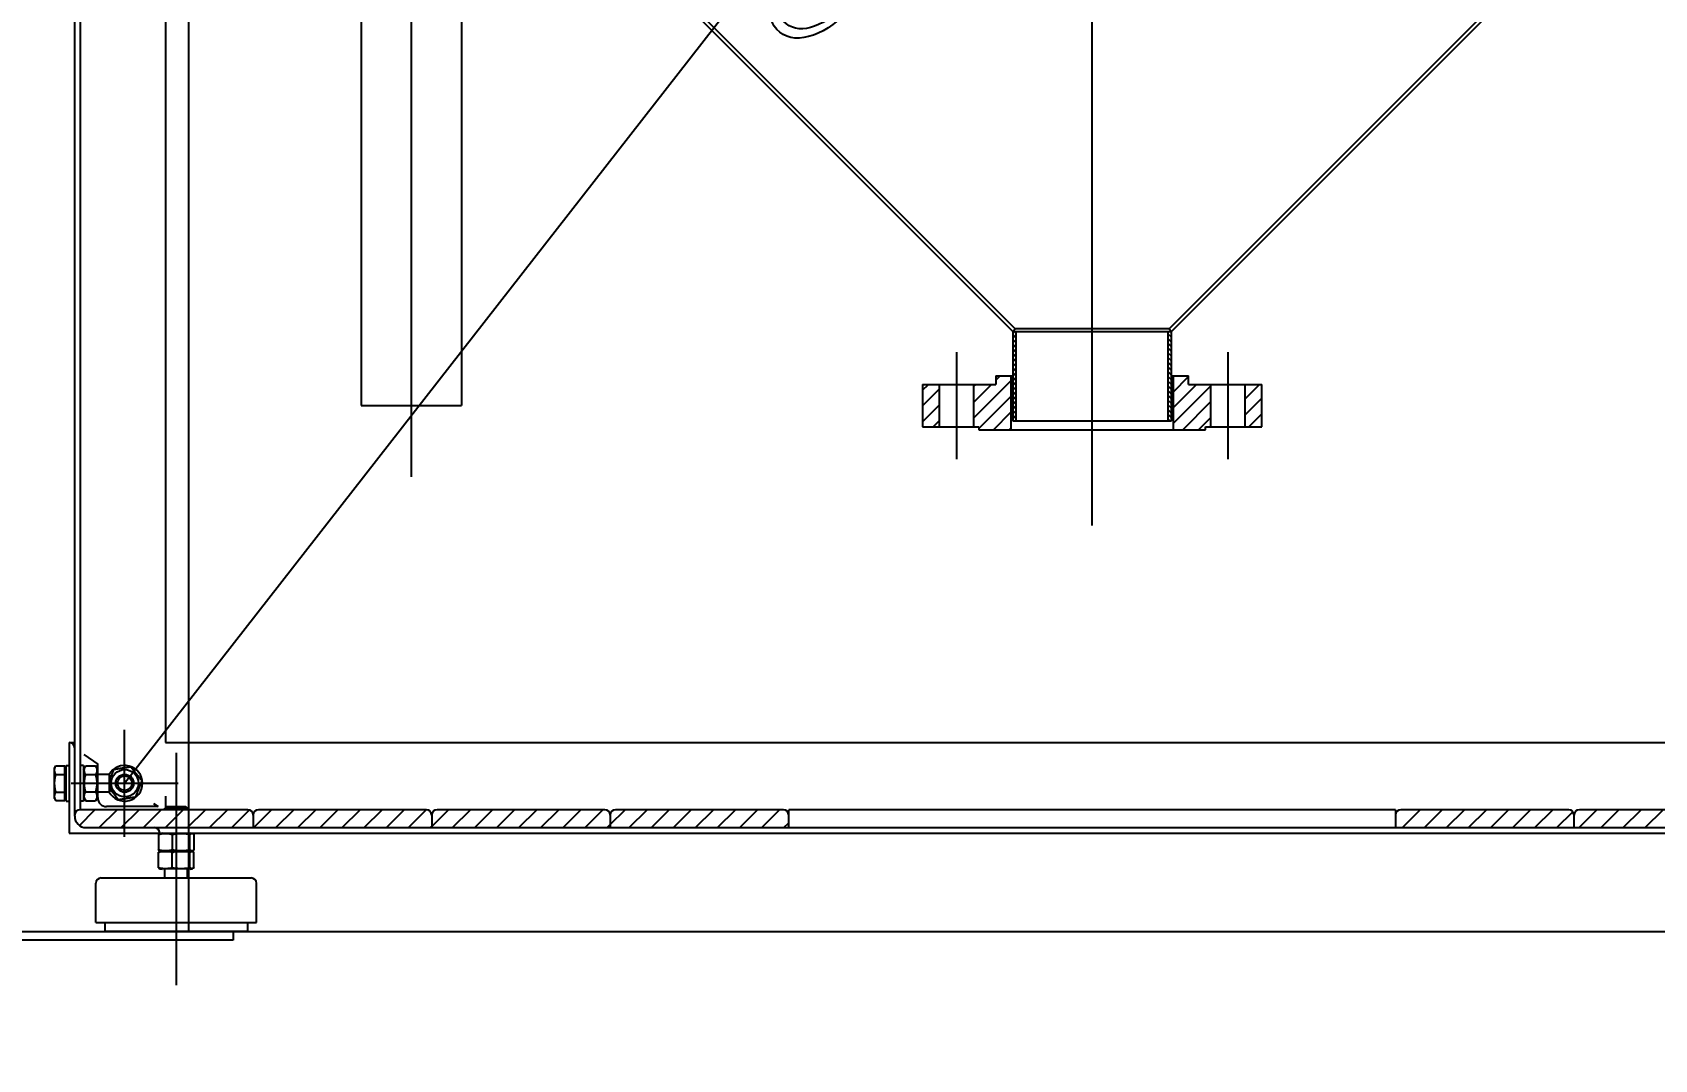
# Model space of a CAD drawing. Extents: x 0 to 21025, y 0 to 14850.
# Drawn here: x 12239 to 13147, y 9995 to 10571 of the extents above; entities that cross this region are included whole.
import ezdxf

# ---------------------------------------------------------------- set-up
doc = ezdxf.new("R2010")
doc.units = 0
doc.header["$LTSCALE"] = 200
doc.header["$MEASUREMENT"] = 0
doc.header["$PDMODE"] = 35
doc.header["$PDSIZE"] = 5
doc.linetypes.add('CENTER', pattern=[2, 1.25, -0.25, 0.25, -0.25])
for name, color, linetype in [('DIM', 1, 'Continuous'), ('HACH', 9, 'Continuous'), ('M3', 3, 'Continuous'), ('M4', 4, 'Continuous'), ('M5', 5, 'Continuous'), ('MC1', 8, 'CENTER')]:
    doc.layers.add(name, color=color, linetype=linetype)
doc.styles.add('ROMANS', font='romans.shx')
doc.dimstyles.new('CEMI-1. 25', dxfattribs={"dimscale": 25, "dimtxt": 2.5, "dimasz": 2.5, "dimexe": 1, "dimexo": 1, "dimtad": 1, "dimdec": 0, "dimtxsty": 'ROMANS', "dimcen": 0, "dimclrd": 1, "dimclre": 1, "dimclrt": 3, "dimadec": 0, "dimazin": 2, "dimtfac": 1, "dimtdec": 0, "dimtmove": 0, "dimatfit": 3, "dimfxl": 1.25, "dimlwd": -1, "dimlwe": -1, "dimarcsym": 1})
pattern_1 = [(45, (20243.778, 2018.793), (-6.1871843, 6.1871843), [])]

# ---------------------------------------------------------------- blocks, each defined once
blk = doc.blocks.new('iss')
at = {"layer": 'HACH'}
h = blk.add_hatch(dxfattribs=at)
h.set_pattern_fill('ANSI31', color=256, scale=15, angle=90, style=0)
h.set_pattern_definition([(135, (20243.7777, 1966.8748), (-1.32582521, -1.32582521), [])])
h.paths.add_polyline_path([(4167.8, -19730.88), (4167.8, -19780.88), (4169.8, -19780.88), (4169.8, -19730.88)])
h.paths.add_polyline_path([(4082.8, -19780.88), (4082.8, -19730.88), (4080.8, -19730.88), (4080.8, -19780.88)])
h = blk.add_hatch(dxfattribs=at)
h.set_pattern_fill('ANSI31', color=256, scale=50, style=0)
h.set_pattern_definition([(45, (20243.7777, 1966.875), (-4.4194174, 4.4194174), [])])
h.paths.add_polyline_path([(4210.8, -19760.48), (4210.8, -19784.28), (4220.3, -19784.28), (4220.3, -19760.48)])
h.paths.add_polyline_path([(4039.8, -19784.28), (4039.8, -19760.48), (4030.3, -19760.48), (4030.3, -19784.28)])
h.paths.add_polyline_path([(4179.3, -19755.68), (4170.65, -19755.68), (4170.65, -19785.88), (4188.8, -19785.88), (4188.8, -19784.28), (4191.8, -19784.28), (4191.8, -19760.48), (4179.3, -19760.48)])
h.paths.add_polyline_path([(4079.95, -19755.68), (4071.3, -19755.68), (4071.3, -19760.48), (4058.8, -19760.48), (4058.8, -19784.28), (4061.8, -19784.28), (4061.8, -19785.88), (4079.95, -19785.88)])
h = blk.add_hatch(dxfattribs=at)
h.set_pattern_fill('ANSI31', color=256, scale=70, style=0)
h.set_pattern_definition(pattern_1)
edge = h.paths.add_edge_path()
edge.add_ellipse((3558.3, -20001.7), major_axis=(0, 3), ratio=1, start_angle=0, end_angle=90)
edge.add_line((3555.3, -20001.7), (3555.3, -20002.35))
edge.add_ellipse((3561.65, -20002.35), major_axis=(-6.35, 0), ratio=1, start_angle=0, end_angle=90)
edge.add_line((3561.65, -20008.7), (3599.88, -20008.7))
edge.add_line((3599.88, -20008.7), (3655.3, -20008.7))
edge.add_line((3655.3, -20008.7), (3655.3, -20001.7))
edge.add_ellipse((3652.3, -20001.7), major_axis=(3, 0), ratio=1, start_angle=0, end_angle=90)
edge.add_line((3652.3, -19998.7), (3558.3, -19998.7))
h = blk.add_hatch(dxfattribs=at)
h.set_pattern_fill('ANSI31', color=256, scale=70, style=0)
h.set_pattern_definition(pattern_1)
edge = h.paths.add_edge_path()
edge.add_ellipse((3658.3, -20001.7), major_axis=(0, 3), ratio=1, start_angle=0, end_angle=90)
edge.add_line((3655.3, -20001.7), (3655.3, -20008.7))
edge.add_line((3655.3, -20008.7), (3755.3, -20008.7))
edge.add_line((3755.3, -20008.7), (3755.3, -20001.7))
edge.add_ellipse((3752.3, -20001.7), major_axis=(3, 0), ratio=1, start_angle=0, end_angle=90)
edge.add_line((3752.3, -19998.7), (3658.3, -19998.7))
h = blk.add_hatch(dxfattribs=at)
h.set_pattern_fill('ANSI31', color=256, scale=70, style=0)
h.set_pattern_definition(pattern_1)
edge = h.paths.add_edge_path()
edge.add_ellipse((3758.3, -20001.7), major_axis=(0, 3), ratio=1, start_angle=0, end_angle=90)
edge.add_line((3755.3, -20001.7), (3755.3, -20008.7))
edge.add_line((3755.3, -20008.7), (3855.3, -20008.7))
edge.add_line((3855.3, -20008.7), (3855.3, -20001.7))
edge.add_ellipse((3852.3, -20001.7), major_axis=(3, 0), ratio=1, start_angle=0, end_angle=90)
edge.add_line((3852.3, -19998.7), (3758.3, -19998.7))
h = blk.add_hatch(dxfattribs=at)
h.set_pattern_fill('ANSI31', color=256, scale=70, style=0)
h.set_pattern_definition(pattern_1)
edge = h.paths.add_edge_path()
edge.add_ellipse((3858.3, -20001.7), major_axis=(0, 3), ratio=1, start_angle=0, end_angle=90)
edge.add_line((3855.3, -20001.7), (3855.3, -20008.7))
edge.add_line((3855.3, -20008.7), (3955.3, -20008.7))
edge.add_line((3955.3, -20008.7), (3955.3, -20001.7))
edge.add_ellipse((3952.3, -20001.7), major_axis=(3, 0), ratio=1, start_angle=0, end_angle=90)
edge.add_line((3952.3, -19998.7), (3858.3, -19998.7))
h = blk.add_hatch(dxfattribs=at)
h.set_pattern_fill('ANSI31', color=256, scale=70, style=0)
h.set_pattern_definition(pattern_1)
edge = h.paths.add_edge_path()
edge.add_ellipse((4392.3, -20001.7), major_axis=(3, 0), ratio=1, start_angle=0, end_angle=90)
edge.add_line((4392.3, -19998.7), (4298.3, -19998.7))
edge.add_ellipse((4298.3, -20001.7), major_axis=(0, 3), ratio=1, start_angle=0, end_angle=90)
edge.add_line((4295.3, -20001.7), (4295.3, -20008.7))
edge.add_line((4295.3, -20008.7), (4395.3, -20008.7))
edge.add_line((4395.3, -20008.7), (4395.3, -20001.7))
h = blk.add_hatch(dxfattribs=at)
h.set_pattern_fill('ANSI31', color=256, scale=70, style=0)
h.set_pattern_definition(pattern_1)
edge = h.paths.add_edge_path()
edge.add_ellipse((4492.3, -20001.7), major_axis=(3, 0), ratio=1, start_angle=0, end_angle=90)
edge.add_line((4492.3, -19998.7), (4398.3, -19998.7))
edge.add_ellipse((4398.3, -20001.7), major_axis=(0, 3), ratio=1, start_angle=0, end_angle=90)
edge.add_line((4395.3, -20001.7), (4395.3, -20008.7))
edge.add_line((4395.3, -20008.7), (4495.3, -20008.7))
edge.add_line((4495.3, -20008.7), (4495.3, -20001.7))
at = {"layer": 'M3'}
for p, q in [((3555.3, -20002.35), (3555.3, -18801.87)), ((3558.48, -19998.7), (3558.48, -18801.87)), ((3606.1, -19410.79), (3606.1, -19961.07)), ((3715.78, -19410.79), (3715.78, -19772.27)), ((3772.04, -19410.79), (3772.04, -19772.27)), ((3825.3, -19475.38), (4080.8, -19730.88)), ((4082.22, -19729.47), (3826.72, -19473.97)), ((4423.89, -19473.97), (4168.39, -19729.47)), ((4169.8, -19730.88), (4425.3, -19475.38)), ((4080.8, -19730.88), (4082.22, -19729.47)), ((4168.39, -19729.47), (4082.22, -19729.47)), ((4168.39, -19729.47), (4169.8, -19730.88)), ((4080.8, -19730.88), (4169.8, -19730.88)), ((4080.8, -19730.88), (4080.8, -19780.88)), ((4082.8, -19780.88), (4082.8, -19730.88)), ((4167.8, -19730.88), (4167.8, -19780.88)), ((4169.8, -19780.88), (4169.8, -19730.88)), ((4071.3, -19755.68), (4080.8, -19755.68)), ((4071.3, -19755.68), (4071.3, -19760.48)), ((4079.95, -19785.88), (4079.95, -19755.68)), ((4169.8, -19755.68), (4179.3, -19755.68)), ((4170.65, -19755.68), (4170.65, -19785.88)), ((4179.3, -19760.48), (4179.3, -19755.68)), ((4030.3, -19760.48), (4071.3, -19760.48)), ((4030.3, -19760.48), (4030.3, -19784.28)), ((4039.8, -19784.28), (4039.8, -19760.48)), ((4058.8, -19760.48), (4058.8, -19784.28)), ((4179.3, -19760.48), (4220.3, -19760.48)), ((4191.8, -19784.28), (4191.8, -19760.48)), ((4210.8, -19760.48), (4210.8, -19784.28)), ((4220.3, -19784.28), (4220.3, -19760.48)), ((3715.78, -19772.27), (3772.04, -19772.27)), ((4030.3, -19784.28), (4061.8, -19784.28)), ((4061.8, -19784.28), (4061.8, -19785.88)), ((4080.8, -19780.88), (4169.8, -19780.88)), ((4188.8, -19785.88), (4188.8, -19784.28)), ((4188.8, -19784.28), (4220.3, -19784.28)), ((4061.8, -19785.88), (4188.8, -19785.88)), ((3552.13, -19961.07), (3555.3, -19961.07)), ((3552.13, -19961.07), (3552.13, -20011.87)), ((3606.1, -19961.07), (4644.5, -19961.07)), ((3544.03, -19975.37), (3544.79, -19974.06)), ((3544.03, -19992.37), (3544.03, -19975.37)), ((3544.79, -19974.06), (3549.83, -19974.06)), ((3549.83, -19993.69), (3549.83, -19974.06)), ((3550.43, -19993.87), (3550.43, -19973.87)), ((3550.43, -19973.87), (3552.13, -19973.87)), ((3560.18, -19973.87), (3558.48, -19973.87)), ((3560.18, -19973.87), (3560.18, -19993.87)), ((3560.18, -19976.22), (3561.43, -19974.06)), ((3560.39, -19967.78), (3568.18, -19973.26)), ((3561.43, -19974.06), (3566.93, -19974.06)), ((3568.18, -19976.22), (3566.93, -19974.06)), ((3568.18, -19976.8), (3568.18, -19973.26)), ((3544.79, -19978.96), (3549.83, -19978.96)), ((3550.43, -19976.17), (3549.83, -19976.17)), ((3561.43, -19979.05), (3566.93, -19979.05)), ((3568.18, -19991.52), (3568.18, -19976.22)), ((3574.51, -19978.87), (3568.18, -19978.87)), ((3574.51, -19978.87), (3574.51, -19988.87)), ((3575.43, -19979.79), (3574.51, -19978.87)), ((3575.43, -19979.79), (3575.43, -19987.95)), ((3544.03, -19992.37), (3544.79, -19993.69)), ((3544.79, -19988.78), (3549.83, -19988.78)), ((3550.43, -19991.57), (3549.83, -19991.57)), ((3560.18, -19991.52), (3561.43, -19993.69)), ((3561.43, -19988.69), (3566.93, -19988.69)), ((3568.18, -19991.52), (3566.93, -19993.69)), ((3568.16, -19991.93), (3568.16, -19991.55)), ((3574.51, -19988.87), (3568.18, -19988.87)), ((3575.43, -19987.95), (3574.51, -19988.87)), ((3606.1, -19991.08), (3606.1, -19997.55)), ((3549.83, -19993.69), (3544.79, -19993.69)), ((3550.43, -19993.87), (3552.13, -19993.87)), ((3652.3, -19998.7), (3558.3, -19998.7)), ((3560.18, -19993.87), (3558.48, -19993.87)), ((3561.43, -19993.69), (3566.93, -19993.69)), ((3601.96, -19996.97), (3573.15, -19996.94)), ((3599.47, -19995.22), (3601.96, -19996.97)), ((3606.78, -19996.87), (3605.78, -19997.87)), ((3618.48, -19997.87), (3605.78, -19997.87)), ((3605.78, -19998.7), (3605.78, -19997.87)), ((3606.78, -19996.87), (3617.48, -19996.87)), ((3617.48, -19996.87), (3618.48, -19997.87)), ((3618.48, -19998.7), (3618.48, -19997.87)), ((3655.3, -20001.7), (3655.3, -20008.7)), ((3752.3, -19998.7), (3658.3, -19998.7)), ((3755.3, -20001.7), (3755.3, -20008.7)), ((3852.3, -19998.7), (3758.3, -19998.7)), ((3855.3, -20001.7), (3855.3, -20008.7)), ((3952.3, -19998.7), (3858.3, -19998.7)), ((3955.3, -20008.7), (3955.3, -19998.7)), ((4295.3, -19998.7), (3955.3, -19998.7)), ((4295.3, -19998.7), (4295.3, -20001.7)), ((4295.3, -20001.7), (4295.3, -20008.7)), ((4392.3, -19998.7), (4298.3, -19998.7)), ((4395.3, -20008.7), (4395.3, -20001.7)), ((4492.3, -19998.7), (4398.3, -19998.7)), ((3561.65, -20008.7), (5032.6, -20008.7)), ((3602.93, -20011.75), (3602.93, -20011.87)), ((3552.13, -20011.87), (5042.13, -20011.87)), ((3602.23, -20012.52), (3602.23, -20021.22)), ((3602.48, -20012.27), (3603.11, -20012.27)), ((3609.05, -20012.27), (3611.06, -20012.27)), ((3609.93, -20012.52), (3609.93, -20021.22)), ((3618.7, -20012.27), (3620.08, -20012.27)), ((3619.83, -20021.22), (3619.83, -20012.52)), ((3622.02, -20012.52), (3622.02, -20021.22)), ((3602.23, -20031.22), (3602.23, -20022.52)), ((3602.48, -20021.47), (3603.11, -20021.47)), ((3603.11, -20022.27), (3602.48, -20022.27)), ((3604.33, -20021.87), (3619.93, -20021.87)), ((3609.05, -20021.47), (3611.06, -20021.47)), ((3611.06, -20022.27), (3609.05, -20022.27)), ((3609.93, -20031.22), (3609.93, -20022.52)), ((3618.7, -20021.47), (3620.08, -20021.47)), ((3620.08, -20022.27), (3618.7, -20022.27)), ((3619.83, -20031.22), (3619.83, -20022.52)), ((3622.02, -20031.22), (3622.02, -20022.52)), ((3570.13, -20036.87), (3654.13, -20036.87)), ((3603.11, -20031.47), (3602.48, -20031.47)), ((3619.93, -20031.87), (3604.33, -20031.87)), ((3605.78, -20036.87), (3605.78, -20031.87)), ((3611.06, -20031.47), (3609.05, -20031.47)), ((3618.48, -20036.87), (3618.48, -20031.87)), ((3620.08, -20031.47), (3618.7, -20031.47)), ((3567.13, -20061.87), (3567.13, -20039.87)), ((3657.13, -20061.87), (3657.13, -20039.87)), ((3567.13, -20061.87), (3657.13, -20061.87)), ((3572.13, -20061.87), (3572.13, -20066.87)), ((3652.13, -20061.87), (3652.13, -20066.87)), ((3652.13, -20066.87), (3572.13, -20066.87))]:
    blk.add_line(p, q, dxfattribs=at)
for radius in [7.65, 5, 4.08]:
    blk.add_circle((3583.3, -19983.87), radius, dxfattribs=at)
for centre, radius, start, end in [((3552.26, -19964.12), 3.05, 0, 90), ((3583.3, -19983.87), 10, 209.43295, 150.56705), ((3573.16, -19991.94), 5, 179.92836, 269.92836), ((3558.3, -20001.7), 3, 90, 180), ((3561.65, -20002.35), 6.35, 180, 270), ((3652.3, -20001.7), 3, 0, 90), ((3658.3, -20001.7), 3, 90, 180), ((3752.3, -20001.7), 3, 0, 90), ((3758.3, -20001.7), 3, 90, 180), ((3852.3, -20001.7), 3, 0, 90), ((3858.3, -20001.7), 3, 90, 180), ((3952.3, -20001.7), 3, 0, 90), ((4298.3, -20001.7), 3, 90, 180), ((4392.3, -20001.7), 3, 0, 90), ((4398.3, -20001.7), 3, 90, 180), ((3599.88, -20011.75), 3.05, 0, 90), ((3604.33, -20017.39), 5.52, 90, 104.82722), ((3619.93, -20017.39), 5.52, 75.17278, 90), ((3604.33, -20016.36), 5.52, 255.17278, 270), ((3604.33, -20027.39), 5.52, 90, 104.82722), ((3619.93, -20016.36), 5.52, 270, 284.82722), ((3619.93, -20027.39), 5.52, 75.17278, 90), ((3570.13, -20039.87), 3, 90, 180), ((3604.33, -20026.36), 5.52, 255.17278, 270), ((3619.93, -20026.36), 5.52, 270, 284.82722), ((3654.13, -20039.87), 3, 0, 90)]:
    blk.add_arc(centre, radius, start, end, dxfattribs=at)
for major_axis in [(22.61, 28.21), (18.85, 23.53)]:
    blk.add_ellipse((3972.89, -19535.14), major_axis=major_axis, ratio=0.615199, dxfattribs=at)
for points, weights in [([(3544.03, -19976.51), (3544.03, -19975.37), (3544.79, -19974.06)], [1, 1.0379548493, 1]), ([(3561.43, -19979.05), (3559.99, -19976.55), (3561.43, -19974.06)], [1, 1.15804961504, 1]), ([(3566.93, -19974.06), (3568.37, -19976.55), (3566.93, -19979.05)], [1, 1.15804961504, 1]), ([(3586.87, -19974.73), (3581.98, -19975.5), (3577.09, -19976.27)], [1, 1.15804961504, 1]), ([(3593.02, -19982.49), (3589.95, -19978.61), (3586.87, -19974.73)], [1, 1.15804961504, 1]), ([(3544.79, -19978.96), (3544.03, -19977.65), (3544.03, -19976.51)], [1, 1.0379548493, 1]), ([(3544.03, -19983.87), (3544.03, -19981.59), (3544.79, -19978.96)], [1, 1.03795484931, 1]), ([(3544.79, -19988.78), (3544.03, -19986.15), (3544.03, -19983.87)], [1, 1.03795484931, 1]), ([(3561.43, -19988.69), (3560.06, -19983.87), (3561.43, -19979.05)], [1, 1.1481454356, 1]), ([(3566.93, -19979.05), (3568.3, -19983.87), (3566.93, -19988.69)], [1, 1.1481454356, 1]), ([(3577.09, -19976.27), (3576.2, -19978.55), (3575.43, -19980.54)], [1, 1.07006113877, 1.07385546148]), ([(3589.51, -19991.47), (3591.27, -19986.98), (3593.02, -19982.49)], [1, 1.1481454356, 1]), ([(3544.03, -19991.23), (3544.03, -19990.09), (3544.79, -19988.78)], [1, 1.0379548493, 1]), ([(3544.79, -19993.69), (3544.03, -19992.37), (3544.03, -19991.23)], [1, 1.0379548493, 1]), ([(3561.43, -19993.69), (3559.99, -19991.19), (3561.43, -19988.69)], [1, 1.15804961504, 1]), ([(3566.93, -19988.69), (3568.37, -19991.19), (3566.93, -19993.69)], [1, 1.15804961504, 1]), ([(3575.43, -19987.58), (3577.45, -19990.14), (3579.74, -19993.02)], [1.0646333274, 1.11274844828, 1]), ([(3579.74, -19993.02), (3584.62, -19992.24), (3589.51, -19991.47)], [1, 1.15804961504, 1]), ([(3602.48, -20012.27), (3602.36, -20012.38), (3602.23, -20012.52)], [1, 1.0017263808, 1.00001519104]), ([(3602.23, -20012.52), (3602.69, -20012.38), (3603.11, -20012.27)], [1.00001519104, 1.0017263808, 1]), ([(3609.05, -20012.27), (3609.48, -20012.38), (3609.93, -20012.52)], [1, 1.0017263808, 1.00001519104]), ([(3609.93, -20012.52), (3610.51, -20012.38), (3611.06, -20012.27)], [1.00001519104, 1.0017263808, 1]), ([(3618.7, -20012.27), (3619.25, -20012.38), (3619.83, -20012.52)], [1, 1.0017263808, 1.00001519104]), ([(3619.83, -20012.52), (3619.96, -20012.38), (3620.08, -20012.27)], [1.00001519104, 1.0017263808, 1]), ([(3621.77, -20012.27), (3621.9, -20012.38), (3622.02, -20012.52)], [1, 1.0017263808, 1.00001519104]), ([(3602.23, -20021.22), (3602.36, -20021.36), (3602.48, -20021.47)], [1.00001519104, 1.0017263808, 1]), ([(3603.11, -20021.47), (3602.69, -20021.36), (3602.23, -20021.22)], [1, 1.0017263808, 1.00001519104]), ([(3602.23, -20022.52), (3602.69, -20022.38), (3603.11, -20022.27)], [1.00001519104, 1.0017263808, 1]), ([(3602.48, -20022.27), (3602.36, -20022.38), (3602.23, -20022.52)], [1, 1.0017263808, 1.00001519104]), ([(3609.93, -20021.22), (3609.48, -20021.36), (3609.05, -20021.47)], [1.00001519104, 1.0017263808, 1]), ([(3609.05, -20022.27), (3609.48, -20022.38), (3609.93, -20022.52)], [1, 1.0017263808, 1.00001519104]), ([(3611.06, -20021.47), (3610.51, -20021.36), (3609.93, -20021.22)], [1, 1.0017263808, 1.00001519104]), ([(3609.93, -20022.52), (3610.51, -20022.38), (3611.06, -20022.27)], [1.00001519104, 1.00172638081, 1]), ([(3619.83, -20021.22), (3619.25, -20021.36), (3618.7, -20021.47)], [1.00001519104, 1.0017263808, 1]), ([(3618.7, -20022.27), (3619.25, -20022.38), (3619.83, -20022.52)], [1, 1.0017263808, 1.00001519104]), ([(3620.08, -20021.47), (3619.96, -20021.36), (3619.83, -20021.22)], [1, 1.0017263808, 1.00001519104]), ([(3619.83, -20022.52), (3619.96, -20022.38), (3620.08, -20022.27)], [1.00001519104, 1.0017263808, 1]), ([(3622.02, -20021.22), (3621.9, -20021.36), (3621.77, -20021.47)], [1.00001519104, 1.0017263808, 1]), ([(3621.77, -20022.27), (3621.9, -20022.38), (3622.02, -20022.52)], [1, 1.0017263808, 1.00001519104]), ([(3603.11, -20031.47), (3602.69, -20031.36), (3602.23, -20031.22)], [1, 1.0017263808, 1.00001519104]), ([(3602.23, -20031.22), (3602.36, -20031.36), (3602.48, -20031.47)], [1.00001519104, 1.0017263808, 1]), ([(3609.93, -20031.22), (3609.48, -20031.36), (3609.05, -20031.47)], [1.00001519104, 1.0017263808, 1]), ([(3611.06, -20031.47), (3610.51, -20031.36), (3609.93, -20031.22)], [1, 1.0017263808, 1.00001519104]), ([(3619.83, -20031.22), (3619.25, -20031.36), (3618.7, -20031.47)], [1.00001519104, 1.0017263808, 1]), ([(3620.08, -20031.47), (3619.96, -20031.36), (3619.83, -20031.22)], [1, 1.0017263808, 1.00001519104]), ([(3622.02, -20031.22), (3621.9, -20031.36), (3621.77, -20031.47)], [1.00001519104, 1.0017263808, 1])]:
    blk.add_rational_spline(points, weights, degree=2, dxfattribs=at)
for points in [[(3602.92, -20012.05), (3602.78, -20012.09), (3602.63, -20012.16), (3602.48, -20012.27)], [(3602.48, -20021.47), (3602.63, -20021.59), (3602.78, -20021.65), (3602.92, -20021.69)], [(3602.92, -20022.05), (3602.78, -20022.09), (3602.63, -20022.16), (3602.48, -20022.27)], [(3602.48, -20031.47), (3602.63, -20031.59), (3602.78, -20031.65), (3602.92, -20031.69)]]:
    blk.add_open_spline(points, degree=3, dxfattribs=at)
for points, knots in [([(3603.11, -20012.27), (3604.11, -20012.05), (3605.15, -20012.01), (3606.08, -20012.01), (3607.02, -20012.01), (3608.06, -20012.05), (3609.05, -20012.27)], [-0.3783461, -0.3783461, -0.3783461, -0.3783461, 0, 0, 0, 0.3783461, 0.3783461, 0.3783461, 0.3783461]), ([(3611.06, -20012.27), (3612.34, -20012.05), (3613.68, -20012.01), (3614.88, -20012.01), (3616.08, -20012.01), (3617.42, -20012.05), (3618.7, -20012.27)], [-0.3783461, -0.3783461, -0.3783461, -0.3783461, 0, 0, 0, 0.3783461, 0.3783461, 0.3783461, 0.3783461]), ([(3620.08, -20012.27), (3620.36, -20012.05), (3620.66, -20012.01), (3620.93, -20012.01), (3621.19, -20012.01), (3621.49, -20012.05), (3621.77, -20012.27)], [-0.3783461, -0.3783461, -0.3783461, -0.3783461, 0, 0, 0, 0.3783461, 0.3783461, 0.3783461, 0.3783461]), ([(3609.05, -20021.47), (3608.06, -20021.69), (3607.02, -20021.74), (3605.15, -20021.74), (3604.11, -20021.69), (3603.11, -20021.47)], [1.9783479, 1.9783479, 1.9783479, 1.9783479, 2.356694, 2.356694, 2.7350402, 2.7350402, 2.7350402, 2.7350402]), ([(3603.11, -20022.27), (3604.11, -20022.05), (3605.15, -20022.01), (3607.02, -20022.01), (3608.06, -20022.05), (3609.05, -20022.27)], [1.9783479, 1.9783479, 1.9783479, 1.9783479, 2.356694, 2.356694, 2.7350402, 2.7350402, 2.7350402, 2.7350402]), ([(3618.7, -20021.47), (3617.42, -20021.69), (3616.08, -20021.74), (3613.68, -20021.74), (3612.34, -20021.69), (3611.06, -20021.47)], [1.9783479, 1.9783479, 1.9783479, 1.9783479, 2.356694, 2.356694, 2.7350402, 2.7350402, 2.7350402, 2.7350402]), ([(3611.06, -20022.27), (3612.34, -20022.05), (3613.68, -20022.01), (3616.08, -20022.01), (3617.42, -20022.05), (3618.7, -20022.27)], [1.9783479, 1.9783479, 1.9783479, 1.9783479, 2.356694, 2.356694, 2.7350402, 2.7350402, 2.7350402, 2.7350402]), ([(3621.77, -20021.47), (3621.49, -20021.69), (3621.19, -20021.74), (3620.66, -20021.74), (3620.36, -20021.69), (3620.08, -20021.47)], [1.9783479, 1.9783479, 1.9783479, 1.9783479, 2.356694, 2.356694, 2.7350402, 2.7350402, 2.7350402, 2.7350402]), ([(3620.08, -20022.27), (3620.36, -20022.05), (3620.66, -20022.01), (3621.19, -20022.01), (3621.49, -20022.05), (3621.77, -20022.27)], [1.9783479, 1.9783479, 1.9783479, 1.9783479, 2.356694, 2.356694, 2.7350402, 2.7350402, 2.7350402, 2.7350402]), ([(3609.05, -20031.47), (3608.06, -20031.69), (3607.02, -20031.74), (3606.08, -20031.74), (3605.15, -20031.74), (3604.11, -20031.69), (3603.11, -20031.47)], [-0.3783461, -0.3783461, -0.3783461, -0.3783461, 0, 0, 0, 0.3783461, 0.3783461, 0.3783461, 0.3783461]), ([(3618.7, -20031.47), (3617.42, -20031.69), (3616.08, -20031.74), (3614.88, -20031.74), (3613.68, -20031.74), (3612.34, -20031.69), (3611.06, -20031.47)], [-0.3783461, -0.3783461, -0.3783461, -0.3783461, 0, 0, 0, 0.3783461, 0.3783461, 0.3783461, 0.3783461]), ([(3621.77, -20031.47), (3621.49, -20031.69), (3621.19, -20031.74), (3620.93, -20031.74), (3620.66, -20031.74), (3620.36, -20031.69), (3620.08, -20031.47)], [-0.3783461, -0.3783461, -0.3783461, -0.3783461, 0, 0, 0, 0.3783461, 0.3783461, 0.3783461, 0.3783461])]:
    blk.add_open_spline(points, degree=3, knots=knots, dxfattribs=at)
at = {"layer": 'MC1', "ltscale": 10}
for p, q in [((4125.3, -19839.53), (4125.3, -18458.36)), ((4125.3, -19839.53), (4125.3, -18458.36)), ((3583.17, -19983.87), (4667.13, -18595)), ((3743.91, -19812.27), (3743.91, -19095.18))]:
    blk.add_line(p, q, dxfattribs=at)
at = {"layer": 'MC1', "ltscale": 2.5}
for p, q in [((4049.3, -19742.38), (4049.3, -19802.38)), ((4201.3, -19742.38), (4201.3, -19802.38)), ((3583.17, -20013.87), (3583.17, -19953.87)), ((3612.13, -19966.87), (3612.14, -20096.87)), ((3553.3, -19983.87), (3613.3, -19983.87))]:
    blk.add_line(p, q, dxfattribs=at)
blk = doc.blocks.new('*D43')
at = {"layer": 'Defpoints', "color": 0, "transparency": 16777216}
for p in [(13799.09, 10329.12), (10036.61, 10067.12), (10036.61, 9212.99)]:
    blk.add_point(p, dxfattribs=at)
at = {"layer": 'DIM', "color": 1, "transparency": 16777216}
for p, q in [((13799.09, 10304.12), (13799.09, 9187.99)), ((10036.61, 10042.12), (10036.61, 9187.99)), ((13736.59, 9212.99), (10099.11, 9212.99))]:
    blk.add_line(p, q, dxfattribs=at)
for points in [[(10099.11, 9223.41), (10099.11, 9202.58), (10036.61, 9212.99)], [(13736.59, 9223.41), (13736.59, 9202.58), (13799.09, 9212.99)]]:
    blk.add_solid(points, dxfattribs=at)
at = {"layer": 'DIM', "color": 3, "transparency": 16777216, "insert": (11720.59, 9259.87), "char_height": 62.5, "attachment_point": 5, "style": 'ROMANS'}
blk.add_mtext('3762', dxfattribs=at)
blk = doc.blocks.new('*D48')
at = {"layer": 'Defpoints', "color": 0, "transparency": 16777216}
for p in [(9225.72, 11552.17), (14465.94, 10077), (14465.94, 9023.98)]:
    blk.add_point(p, dxfattribs=at)
at = {"layer": 'DIM', "color": 1, "transparency": 16777216}
for p, q in [((9225.72, 11527.17), (9225.72, 8998.98)), ((14465.94, 10052), (14465.94, 8998.98)), ((9288.22, 9023.98), (14403.44, 9023.98))]:
    blk.add_line(p, q, dxfattribs=at)
for points in [[(9288.22, 9034.4), (9288.22, 9013.57), (9225.72, 9023.98)], [(14403.44, 9034.4), (14403.44, 9013.57), (14465.94, 9023.98)]]:
    blk.add_solid(points, dxfattribs=at)
at = {"layer": 'DIM', "color": 3, "transparency": 16777216, "insert": (11845.83, 9070.86), "char_height": 62.5, "attachment_point": 5, "style": 'ROMANS'}
blk.add_mtext('5240', dxfattribs=at)
blk = doc.blocks.new('ljk')
at = {"layer": 'M4'}
for p, q in [((-33753.41, -58925.83), (-33753.41, -60555.99)), ((-33753.41, -58925.83), (-33753.41, -60555.99)), ((-33728.41, -60555.99), (-33878.41, -60555.99)), ((-33728.41, -60555.99), (-33878.41, -60555.99)), ((-33728.41, -60560.74), (-33878.41, -60560.74)), ((-33728.41, -60560.74), (-33878.41, -60560.74)), ((-33728.41, -60555.99), (-33728.41, -60560.74)), ((-33728.41, -60555.99), (-33728.41, -60560.74))]:
    blk.add_line(p, q, dxfattribs=at)

msp = doc.modelspace()

# ---------------------------------------------------------------- linework, layer by layer
at = {"layer": 'M5'}
msp.add_line((7950.55, 10067.12), (15166.81, 10067.12), dxfattribs=at)

# ---------------------------------------------------------------- block references
at = {"layer": 'DIM'}
for name, p in [('iss', (8706.96, 30133.99)), ('ljk', (46079.43, 70622.95))]:
    msp.add_blockref(name, p, dxfattribs=at)

# ---------------------------------------------------------------- dimensions: what is measured, and where the dimension line sits
dim = msp.add_linear_dim(base=(14465.94, 9023.98), p1=(9225.72, 11552.17), p2=(14465.94, 10077), dimstyle='CEMI-1. 25', dxfattribs=at)
dim.commit()
dim.dimension.update_dxf_attribs({"geometry": '*D48', "text_midpoint": (11845.83, 9070.86)})
dim = msp.add_linear_dim(base=(10036.61, 9212.99), p1=(13799.09, 10329.12), p2=(10036.61, 10067.12), dimstyle='CEMI-1. 25', dxfattribs=at)
dim.commit()
dim.dimension.update_dxf_attribs({"geometry": '*D43', "text_midpoint": (11720.59, 9212.99), "dimtype": 160})

doc.saveas('drawing.dxf')
